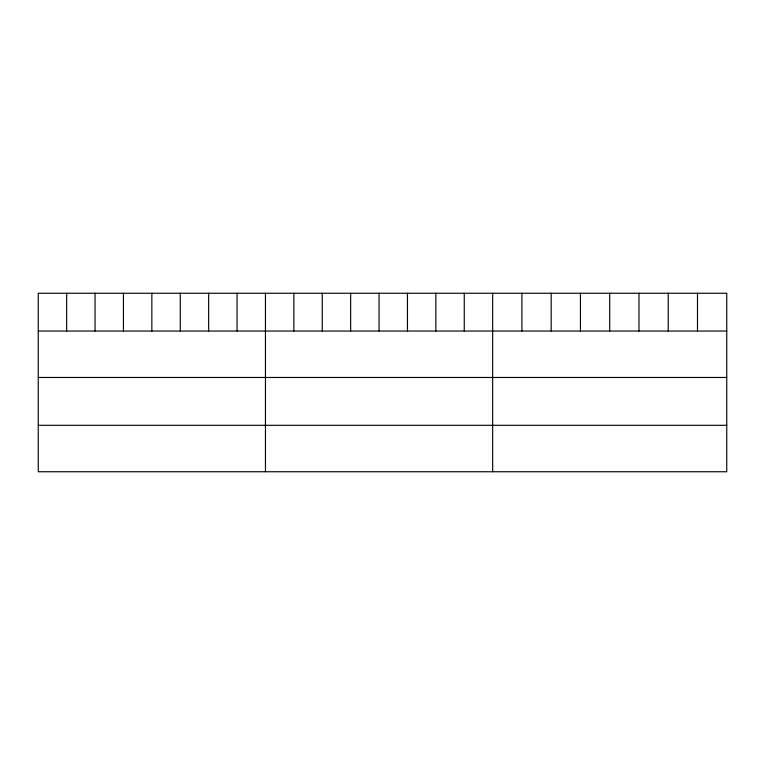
<?xml version="1.0" encoding="UTF-8"?>
<svg xmlns="http://www.w3.org/2000/svg" width="765" height="765" viewBox="0 0 765 765"><rect width="100%" height="100%" fill="white"/><g stroke="black" fill="none" stroke-linecap="round" stroke-linejoin="round"><path stroke-width="1.15" d="M726.75 331.035L726.75 471.747L38.25 471.747L38.25 293.253L726.75 293.253L726.75 331.035L38.25 331.035M38.25 377.47L726.75 377.47M38.25 425.311L726.75 425.311M697.489 293.253L697.489 331.035M668.227 293.253L668.227 331.035M638.966 293.253L638.966 331.035M609.705 293.253L609.705 331.035M580.444 293.253L580.444 331.035M551.183 293.253L551.183 331.035M521.921 293.253L521.921 331.035M492.66 293.253L492.66 471.747M464.259 293.253L464.259 331.035M435.859 293.253L435.859 331.035M407.458 293.253L407.458 331.035M379.058 293.253L379.058 331.035M350.657 293.253L350.657 331.035M322.256 293.253L322.256 331.035M293.856 293.253L293.856 331.035M265.455 293.253L265.455 471.747M237.054 293.253L237.054 331.035M208.654 293.253L208.654 331.035M180.253 293.253L180.253 331.035M151.853 293.253L151.853 331.035M123.452 293.253L123.452 331.035M95.051 293.253L95.051 331.035M66.651 293.253L66.651 331.035"/></g></svg>
